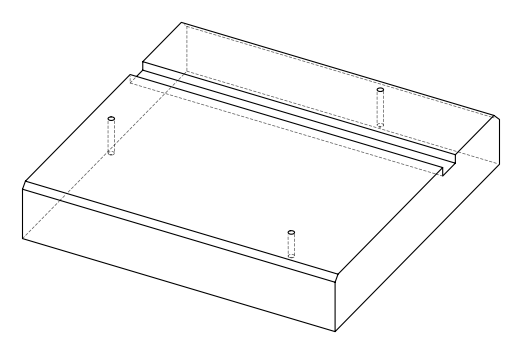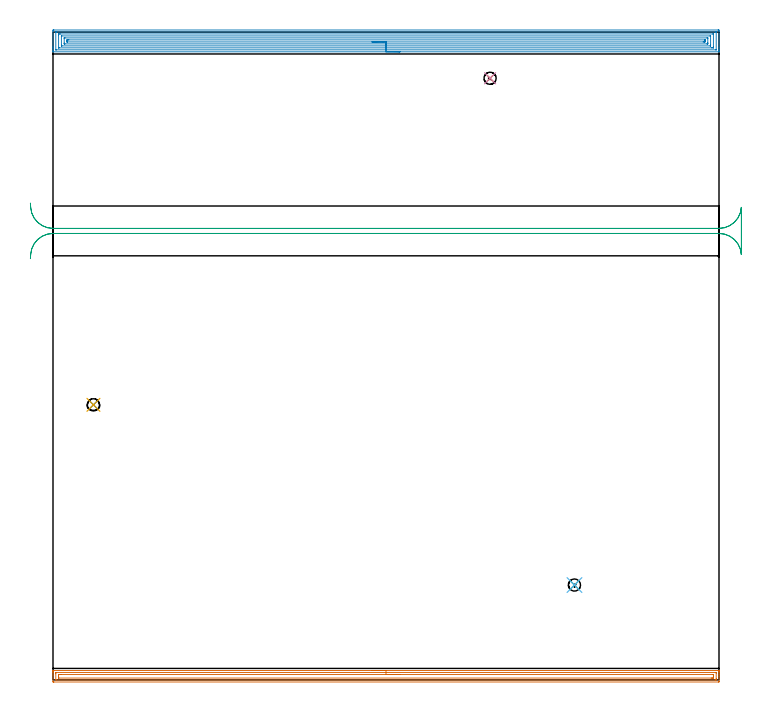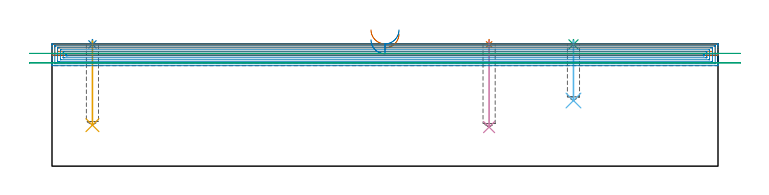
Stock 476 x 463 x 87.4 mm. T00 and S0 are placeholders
(PLAN: 9 operations, 3 tool changes, 39.9 min)
(1 SPOT_DRILL | STEP1POCKET | NXT0321_9005460120000 | 0.03 min | 1 mm3)
(2 SPOT_DRILL_1 | STEP1POCKET_1 | NXT0321_9005460120000 | 0.03 min | 1 mm3)
(3 SPOT_DRILL_2 | STEP1POCKET_2 | NXT0321_9005460120000 | 0.03 min | 1 mm3)
(4 DRILL_BLIND_HOLE_INTO_CENTER | STEP1POCKET | UGT0301_203 | 0.25 min | 3405 mm3)
(5 DRILL_BLIND_HOLE_INTO_CENTER_1 | STEP1POCKET_1 | UGT0301_203 | 0.24 min | 3325 mm3)
(6 DRILL_BLIND_HOLE_INTO_CENTER_2 | STEP1POCKET_2 | UGT0301_203 | 0.17 min | 2282 mm3)
(7 AREA_MILL | FG_CHAMFER_SURFACE | UGT0205_001 | 11.65 min | 16006 mm3)
(8 AREA_MILL_1 | FG_CHAMFER_SURFACE_1 | UGT0205_001 | 23.11 min | 57920 mm3)
(9 MILL_RECTANGULAR_SLOT | SLOT_RECTANGULAR | UGT0201_004 | Follow Part, ap 8, ae 75% | 4.39 min | 230469 mm3)
(TOOL NXT0321_9005460120000 | NC Spot Drill, 142deg, 12mm, Carbide, Uncoated | D12 PA142 FL30 Z2)
(TOOL UGT0301_203 | Twist Drill 8.7 mm | D8.7 PA118 FL80 Z2)
(TOOL UGT0205_001 | Chamfer Mill 20 x 3 x 45 deg. | D20 FL50 Z2)
(TOOL UGT0201_004 | End Mill 32 mm | D32 FL53 Z6)
(OP 1 SPOT_DRILL)
G17 G21 G94 G90
T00 M6
G54
G17 G0 G90 X312.4 Y430. S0 M3
G43 Z97.4 H0
G94 G81 G98 Z87.026 F250. R90.4
G80
M5
M2
(OP 2 SPOT_DRILL_1)
G17 G21 G94 G90
T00 M6
G54
G17 G0 G90 X28.9 Y196.6 S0 M3
G43 Z97.4 H0
G94 G81 G98 Z87.026 F250. R90.4
G80
M5
M2
(OP 3 SPOT_DRILL_2)
G17 G21 G94 G90
T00 M6
G54
G17 G0 G90 X372.7 Y67.8 S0 M3
G43 Z97.4 H0
G94 G81 G98 Z87.026 F250. R90.4
G80
M5
M2
(OP 4 DRILL_BLIND_HOLE_INTO_CENTER)
G17 G21 G94 G90
T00 M6
G54
G17 G0 G90 X312.4 Y430. S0 M3
G43 Z97.4 H0
G94 G81 G98 Z27.9 F250. R89.4
G80
M5
M2
(OP 5 DRILL_BLIND_HOLE_INTO_CENTER_1)
G17 G21 G94 G90
T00 M6
G54
G17 G0 G90 X28.9 Y196.6 S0 M3
G43 Z97.4 H0
G94 G81 G98 Z29.3 F250. R89.4
G80
M5
M2
(OP 6 DRILL_BLIND_HOLE_INTO_CENTER_2)
G17 G21 G94 G90
T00 M6
G54
G17 G0 G90 X372.7 Y67.8 S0 M3
G43 Z97.4 H0
G94 G81 G98 Z46.9 F250. R89.4
G80
M5
M2
(OP 7 AREA_MILL)
G17 G21 G94 G90
T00 M6
G54
G17 G0 G90 X228. Y6.7 S1061 M3
G43 Z97.4 H0
G94 G1 X228.038 Z96.528 F250.
X228.152 Z95.663
X228.341 Z94.812
X228.603 Z93.98
X228.937 Z93.174
X229.34 Z92.4
X229.808 Z91.664
X230.34 Z90.972
X230.929 Z90.329
X231.572 Z89.739
X232.264 Z89.208
X233. Z88.74
X233.774 Z88.337
X234.58 Z88.003
X235.412 Z87.741
X236.264 Z87.552
X237.128 Z87.438
X238. Z87.4
X475.824
X475.99 Y6.704 Z87.395
X475.993 Y6.66 Z87.351
X476. Y6.257 Z86.957
Y5.984 Z86.683
Y5.265 Z85.96
Y4.017 Z84.714
Y2.602 Z83.298
Y-0.953 Z79.744
X475.998 Y-1.219 Z79.478
X475.99 Y-1.492 Z79.206
X475.716 Y-1.499 Z79.199
X0.628 Y-1.5 Z79.2
X0.281 Y-1.497 Z79.202
X0.01 Y-1.492 Z79.206
X0. Y-1.218 Z79.48
Y3.488 Z84.183
Y4.905 Z85.602
Y5.265 Z85.96
Y5.984 Z86.683
Y6.257 Z86.957
X0.007 Y6.66 Z87.351
X0.01 Y6.704 Z87.395
X0.176 Y6.7 Z87.4
X238.
Y5.286 Z85.986
X473.584 Y5.285 Z85.985
X473.99 Y5.265 Z85.965
X473.999 Y4.853 Z85.553
X474. Y0.823 Z81.523
X473.999 Y0.411 Z81.111
X473.99 Y-0.065 Z80.635
X473.604 Y-0.085 Z80.615
X473.584 Y-0.086 Z80.614
X2.416 Y-0.085 Z80.615
X2.01 Y-0.065 Z80.635
X2.001 Y0.347 Z81.047
X2. Y4.377 Z85.077
X2.001 Y4.789 Z85.489
X2.01 Y5.265 Z85.965
X2.396 Y5.285 Z85.985
X2.416
X238. Y5.286 Z85.986
Y3.871 Z84.571
X471.796
X471.924 Y3.869 Z84.569
X471.97 Y3.867 Z84.567
X471.988 Y3.865 Z84.565
X471.991 Y3.826 Z84.526
X471.996 Y3.691 Z84.391
X471.999 Y3.488 Z84.188
X472. Y3.286 Z83.986
Y2.397 Z83.097
X471.997 Y1.712 Z82.412
X471.993 Y1.515 Z82.215
X471.979 Y1.335 Z82.035
X471.796 Y1.333 Z82.033
X471.286 Y1.33 Z82.03
X470.902 Y1.329 Z82.029
X470.394 Y1.328 Z82.028
X4.204 Y1.329 Z82.029
X4.076 Y1.331 Z82.031
X4.03 Y1.333 Z82.033
X4.012 Y1.334 Z82.034
X4.009 Y1.374 Z82.074
X4.004 Y1.509 Z82.209
X4.001 Y1.712 Z82.412
X4. Y1.914 Z82.614
Y2.803 Z83.503
X4.003 Y3.488 Z84.188
X4.007 Y3.685 Z84.385
X4.021 Y3.864 Z84.564
X4.204 Y3.867 Z84.567
X4.714 Y3.87 Z84.57
X5.098 Y3.871 Z84.571
X5.607
X238.
X238.872 Z84.61
X239.736 Z84.723
X240.588 Z84.912
X241.42 Z85.175
X242.226 Z85.508
X243. Z85.911
X243.736 Z86.38
X244.428 Z86.911
X245.071 Z87.5
X245.66 Z88.144
X246.192 Z88.836
X246.66 Z89.571
X247.063 Z90.345
X247.397 Z91.151
X247.659 Z91.983
X247.848 Z92.835
X247.962 Z93.7
X248. Z94.571
G0 Z97.4
M5
M2
(OP 8 AREA_MILL_1)
G17 G21 G94 G90
T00 M6
G54
G17 G0 G90 X248. Y448.9 S1061 M3
G43 Z97.4 H0
G94 G1 X247.962 Z96.528 F250.
X247.848 Z95.663
X247.659 Z94.812
X247.397 Z93.98
X247.063 Z93.174
X246.66 Z92.4
X246.191 Z91.664
X245.66 Z90.972
X245.071 Z90.329
X244.428 Z89.739
X243.736 Z89.208
X243. Z88.74
X242.226 Z88.337
X241.42 Z88.003
X240.588 Z87.741
X239.736 Z87.552
X238.872 Z87.438
X238. Z87.4
X0.181
X0.01 Y448.902 Z87.388
X0.002 Y449.045 Z87.247
X0. Y449.193 Z87.107
Y449.429 Z86.871
Y450.137 Z86.158
Y451.366 Z84.931
Y451.887 Z84.407
Y452.502 Z83.794
Y463.524 Z72.774
X0.004 Y464.138 Z72.16
X0.01 Y464.493 Z71.805
X0.26 Y464.498 Z71.801
X0.628 Y464.5 Z71.8
X475.372
X475.74 Y464.498 Z71.801
X475.99 Y464.493 Z71.805
X475.996 Y464.138 Z72.16
X476. Y463.523 Z72.774
Y451.887 Z84.407
Y450.491 Z85.805
Y450.137 Z86.158
Y449.429 Z86.871
Y449.193 Z87.107
X475.998 Y449.045 Z87.247
X475.99 Y448.902 Z87.388
X475.819 Y448.9 Z87.4
X238.
Y450.314 Z85.986
X2.416
X2.234 Y450.315 Z85.985
X2.06 Y450.319 Z85.981
X2.022 Y450.321 Z85.979
X2.01 Y450.339 Z85.961
X2.006 Y450.372 Z85.928
X2.001 Y450.543 Z85.757
X2. Y462.795 Z73.505
X2.002 Y462.931 Z73.369
X2.006 Y463.039 Z73.261
X2.01 Y463.071 Z73.229
X2.02 Y463.079 Z73.221
X2.06 Y463.081 Z73.219
X2.416 Y463.085 Z73.215
X473.584 Y463.086 Z73.214
X473.766 Y463.085 Z73.215
X473.94 Y463.081 Z73.219
X473.978 Y463.079 Z73.221
X473.99 Y463.061 Z73.239
X473.994 Y463.028 Z73.272
X473.999 Y462.857 Z73.443
X474. Y450.605 Z85.695
X473.998 Y450.469 Z85.831
X473.994 Y450.361 Z85.939
X473.99 Y450.329 Z85.971
X473.98 Y450.321 Z85.979
X473.94 Y450.319 Z85.981
X473.584 Y450.315 Z85.985
X238. Y450.314 Z85.986
Y451.728 Z84.572
X4.366 Y451.729 Z84.571
X4.204 Y451.731 Z84.569
X4.043 Y451.735 Z84.565
X4.009 Y451.738 Z84.562
X4.006 Y451.768 Z84.532
X4.002 Y451.821 Z84.479
X4. Y451.887 Z84.413
Y452.087 Z84.213
Y460.837 Z75.463
X4.003 Y461.513 Z74.787
X4.006 Y461.612 Z74.688
X4.01 Y461.657 Z74.643
X4.048 Y461.665 Z74.635
X4.204 Y461.668 Z74.632
X4.936 Y461.671 Z74.629
X5.098
X471.634
X471.796 Y461.669 Z74.631
X471.952 Y461.665 Z74.635
X471.99 Y461.657 Z74.643
X471.994 Y461.612 Z74.688
X471.998 Y461.513 Z74.787
X472. Y461.313 Z74.987
Y452.563 Z83.737
X471.997 Y451.887 Z84.413
X471.994 Y451.788 Z84.512
X471.99 Y451.743 Z84.557
X471.952 Y451.734 Z84.566
X471.796 Y451.732 Z84.568
X471.064 Y451.729 Z84.571
X470.902 Y451.728 Z84.572
X238.
Y453.143 Z83.157
X6.497
X6.149 Y453.144 Z83.156
X6.095 Y453.145 Z83.155
X6.04 Y453.15 Z83.15
X6.01 Y453.157 Z83.143
X6.008 Y453.206 Z83.094
X6. Y453.63 Z82.67
Y459.755 Z76.545
X6.008 Y460.196 Z76.104
X6.01 Y460.244 Z76.056
X6.079 Y460.25 Z76.05
X6.213 Y460.254 Z76.046
X6.382 Y460.257 Z76.043
X469.502
X469.851 Y460.256 Z76.044
X469.905 Y460.255 Z76.045
X469.96 Y460.25 Z76.05
X469.99 Y460.243 Z76.057
X469.992 Y460.194 Z76.106
X470. Y459.77 Z76.53
Y453.645 Z82.655
X469.992 Y453.204 Z83.096
X469.99 Y453.156 Z83.144
X469.921 Y453.15 Z83.15
X469.787 Y453.146 Z83.154
X469.618 Y453.143 Z83.157
X238.
Y454.557 Z81.743
X8.629
X8.238 Y454.56 Z81.74
X8.044 Y454.564 Z81.736
X8.009 Y454.568 Z81.732
X8.005 Y454.603 Z81.697
X8.003 Y454.657 Z81.643
X8. Y455.172 Z81.128
X8.001 Y458.672 Z77.628
X8.005 Y458.767 Z77.533
X8.01 Y458.823 Z77.477
X8.018 Y458.837 Z77.463
X8.039 Y458.838 Z77.462
X8.25 Y458.841 Z77.459
X8.674 Y458.843 Z77.457
X467.371
X467.761 Y458.84 Z77.46
X467.955 Y458.836 Z77.464
X467.991 Y458.832 Z77.468
X467.994 Y458.797 Z77.503
X467.997 Y458.743 Z77.557
X468. Y458.228 Z78.072
Y455.387 Z80.913
X467.999 Y454.728 Z81.572
X467.995 Y454.633 Z81.667
X467.99 Y454.577 Z81.723
X467.982 Y454.563 Z81.737
X467.961 Y454.562 Z81.738
X467.75 Y454.559 Z81.741
X467.326 Y454.557 Z81.743
X238.
Y455.971 Z80.329
X10.165 Y455.972 Z80.328
X10.08 Y455.973 Z80.327
X10.029 Y455.976 Z80.324
X10.01 Y455.979 Z80.321
X10.008 Y455.992 Z80.308
X10.003 Y456.112 Z80.188
X10.001 Y456.262 Z80.038
X10. Y456.715 Z79.585
X10.004 Y457.138 Z79.162
X10.008 Y457.364 Z78.936
X10.01 Y457.415 Z78.885
X10.067 Y457.422 Z78.878
X10.169 Y457.425 Z78.875
X10.462 Y457.428 Z78.872
X11.059 Y457.429 Z78.871
X11.357
X465.835 Y457.428 Z78.872
X465.92 Y457.427 Z78.873
X465.971 Y457.424 Z78.876
X465.99 Y457.421 Z78.879
X465.992 Y457.408 Z78.892
X465.997 Y457.288 Z79.012
X465.999 Y457.138 Z79.162
X466. Y456.685 Z79.615
X465.996 Y456.262 Z80.038
X465.992 Y456.036 Z80.264
X465.99 Y455.985 Z80.315
X465.933 Y455.978 Z80.322
X465.831 Y455.975 Z80.325
X465.537 Y455.972 Z80.328
X464.941 Y455.971 Z80.329
X464.643
X238.
X237.128 Z80.367
X236.263 Z80.481
X235.412 Z80.67
X234.58 Z80.932
X233.774 Z81.266
X233. Z81.669
X232.264 Z82.137
X231.572 Z82.668
X230.929 Z83.258
X230.34 Z83.901
X229.808 Z84.593
X229.34 Z85.329
X228.937 Z86.103
X228.603 Z86.909
X228.341 Z87.741
X228.152 Z88.592
X228.038 Z89.457
X228. Z90.329
G0 Z97.4
M5
M2
(OP 9 MILL_RECTANGULAR_SLOT)
G17 G21 G94 G90
T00 M6
G54
G17 G0 G90 X-16.154 Y301.085 S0 M3
G43 Z97.4 H0
Z80.6
G94 G1 X-15.97 Y304.079 F250.
G2 X0. Y319.1 R16. F500.
G1 X476.
G2 X491.97 Y304.079 R16.
G1 X492.
Y337.721
X491.97
G2 X476. Y322.7 R16.
G1 X0.
G2 X-15.97 Y337.721 R16.
G1 X-16.154 Y340.715 F250.
G0 Y301.085 Z73.8
G1 X-15.97 Y304.079
G2 X0. Y319.1 R16. F500.
G1 X476.
G2 X491.97 Y304.079 R16.
G1 X492.
Y337.721
X491.97
G2 X476. Y322.7 R16.
G1 X0.
G2 X-15.97 Y337.721 R16.
G1 X-16.154 Y340.715 F250.
G0 Z97.4
M5
M2
